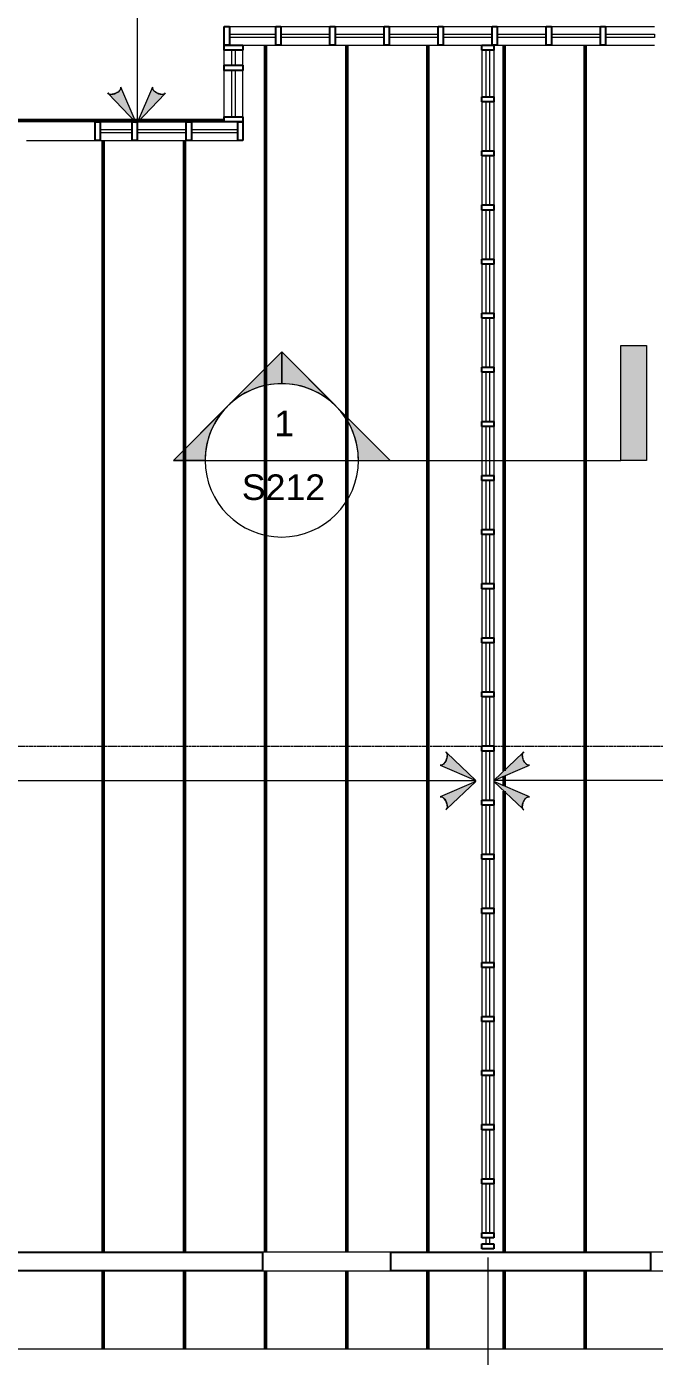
# Model space of a CAD drawing. Header units: inches. Extents: x -4036 to -1914, y 2 to 12338.
# Drawn here: x -3475.2 to -3289.4, y 9986.3 to 10379.5 of the extents above; entities that cross this region are included whole.
import ezdxf

# ---------------------------------------------------------------- set-up
doc = ezdxf.new("R2010")
doc.units = ezdxf.units.IN
doc.header["$MEASUREMENT"] = 0
doc.linetypes.add('Línea de rejilla', pattern=[0.875, 0.5, -0.125, 0.125, -0.125])
for name, color, linetype, lineweight in [('A-DETL-GENF', 92, 'Continuous', 9), ('A-GLAZ-CURT', 52, 'Continuous', 9), ('A-GLAZ-CWMG', 51, 'Continuous', 9), ('A-WALL-IDEN', 211, 'Continuous', 9), ('G-ANNO-SYMB', 111, 'Continuous', 9), ('I-WALL', 2, 'Continuous', 9), ('S-BEAM', 12, 'Continuous', 9), ('S-BEAM-ANLY', 10, 'Continuous', 50), ('S-GRID', 1, 'Continuous', 9)]:
    doc.layers.add(name, color=color, linetype=linetype, lineweight=lineweight)
doc.styles.add('Arial_2', font='arial.ttf', dxfattribs={"height": 7.559055})

# ---------------------------------------------------------------- blocks, each defined once
blk = doc.blocks.new('System Panel - PlyWood-764934-FRAMING PLAN - 2ND FLOOR')
at = {"layer": 'A-GLAZ-CURT', "lineweight": 18}
for p, q in [((-6.88, -0.5), (-6.88, 0.5)), ((-6.88, 0.5), (6.88, 0.5)), ((6.88, 0.5), (6.88, -0.5)), ((6.88, -0.5), (-6.88, -0.5))]:
    blk.add_line(p, q, dxfattribs=at)
blk = doc.blocks.new('Rectangular Mullion - 3 1_2_-735869-FRAMING PLAN - 2ND FLOOR')
at = {"layer": 'A-GLAZ-CWMG', "lineweight": 25}
for p, q in [((0, 1.75), (-1.5, 1.75)), ((-1.5, 1.75), (-1.5, -1.75)), ((0, -1.75), (0, 1.75)), ((-1.5, -1.75), (0, -1.75))]:
    blk.add_line(p, q, dxfattribs=at)
blk = doc.blocks.new('Rectangular Mullion - 3 1_2_-735870-FRAMING PLAN - 2ND FLOOR')
at = {"layer": 'A-GLAZ-CWMG', "lineweight": 25}
for p, q in [((-1.5, 1.75), (0, 1.75)), ((-1.5, -1.75), (-1.5, 1.75)), ((0, 1.75), (0, -1.75)), ((0, -1.75), (-1.5, -1.75))]:
    blk.add_line(p, q, dxfattribs=at)
blk = doc.blocks.new('System Panel - PlyWood-764936-FRAMING PLAN - 2ND FLOOR')
at = {"layer": 'A-GLAZ-CURT', "lineweight": 18}
for p, q in [((-7.25, -0.5), (-7.25, 0.5)), ((-7.25, 0.5), (7.25, 0.5)), ((7.25, 0.5), (7.25, -0.5)), ((7.25, -0.5), (-7.25, -0.5))]:
    blk.add_line(p, q, dxfattribs=at)
blk = doc.blocks.new('System Panel - PlyWood-1273554-FRAMING PLAN - 2ND FLOOR')
at = {"layer": 'A-GLAZ-CURT', "lineweight": 18}
for p, q in [((-0.85, -0.5), (-0.85, 0.5)), ((-0.85, 0.5), (0.85, 0.5)), ((0.85, 0.5), (0.85, -0.5)), ((0.85, -0.5), (-0.85, -0.5))]:
    blk.add_line(p, q, dxfattribs=at)
blk = doc.blocks.new('Rectangular Mullion - 3 1_2_-735840-FRAMING PLAN - 2ND FLOOR')
at = {"layer": 'A-GLAZ-CWMG'}
for p, q in [((-2918.07, 10459.04), (-2918.07, 10472.79)), ((-2914.57, 10459.04), (-2914.57, 10472.79))]:
    blk.add_line(p, q, dxfattribs=at)
blk = doc.blocks.new('Rectangular Mullion - 3 1_2_-735841-FRAMING PLAN - 2ND FLOOR')
at = {"layer": 'A-GLAZ-CWMG'}
for p, q in [((-3206.07, 10485.26), (-3206.07, 10499.76)), ((-3202.57, 10485.26), (-3202.57, 10499.76))]:
    blk.add_line(p, q, dxfattribs=at)
blk = doc.blocks.new('Rectangular Mullion - 3 1_2_-735844-FRAMING PLAN - 2ND FLOOR')
at = {"layer": 'A-GLAZ-CWMG', "lineweight": 25}
for p, q in [((0.75, 1.75), (-0.75, 1.75)), ((-0.75, 1.75), (-0.75, -1.75)), ((0.75, -1.75), (0.75, 1.75)), ((-0.75, -1.75), (0.75, -1.75))]:
    blk.add_line(p, q, dxfattribs=at)
blk = doc.blocks.new('System Panel - PlyWood-1273746-FRAMING PLAN - 2ND FLOOR')
at = {"layer": 'A-GLAZ-CURT', "lineweight": 18}
for p, q in [((-2.25, -0.5), (-2.25, 0.5)), ((-2.25, 0.5), (7.25, 0.5)), ((7.25, 0.5), (7.25, -0.5)), ((7.25, -0.5), (-2.25, -0.5))]:
    blk.add_line(p, q, dxfattribs=at)
blk = doc.blocks.new('Rectangular Mullion - 5 1_2_-V27-FRAMING PLAN - 2ND FLOOR')
at = {"layer": 'A-GLAZ-CWMG'}
for p, q in [((-3426.42, 10351.34), (-3416.67, 10351.34)), ((-3426.42, 10345.84), (-3412.67, 10345.84))]:
    blk.add_line(p, q, dxfattribs=at)
blk = doc.blocks.new('Rectangular Mullion - 5 1_2_-V29-FRAMING PLAN - 2ND FLOOR')
at = {"layer": 'A-GLAZ-CWMG'}
for p, q in [((-3453.42, 10351.34), (-3443.92, 10351.34)), ((-3453.42, 10345.84), (-3443.92, 10345.84))]:
    blk.add_line(p, q, dxfattribs=at)
blk = doc.blocks.new('Rectangular Mullion - 5 1_2_-V30-FRAMING PLAN - 2ND FLOOR')
at = {"layer": 'A-GLAZ-CWMG'}
for p, q in [((-3442.42, 10351.34), (-3442.34, 10351.34)), ((-3442.22, 10351.34), (-3427.92, 10351.34)), ((-3442.42, 10345.84), (-3427.92, 10345.84))]:
    blk.add_line(p, q, dxfattribs=at)
blk = doc.blocks.new('Rectangular Mullion - 5 1_2_-748986-FRAMING PLAN - 2ND FLOOR')
at = {"layer": 'A-GLAZ-CWMG', "lineweight": 25}
for p, q in [((0, 2.75), (-1.5, 2.75)), ((-1.5, 2.75), (-1.5, -2.75)), ((0, -2.75), (0, 2.75)), ((-1.5, -2.75), (0, -2.75))]:
    blk.add_line(p, q, dxfattribs=at)
blk = doc.blocks.new('Rectangular Mullion - 5 1_2_-V31-FRAMING PLAN - 2ND FLOOR')
at = {"layer": 'A-GLAZ-CWMG', "lineweight": 25}
for p, q in [((0.75, 2.75), (-0.75, 2.75)), ((-0.75, 2.75), (-0.75, -2.75)), ((0.75, -2.56), (0.75, 2.75)), ((-0.75, -2.75), (0.18, -2.75)), ((0.31, -2.75), (0.75, -2.75)), ((0.75, -2.75), (0.75, -2.59))]:
    blk.add_line(p, q, dxfattribs=at)
blk = doc.blocks.new('Rectangular Mullion - 5 1_2_-748984-FRAMING PLAN - 2ND FLOOR')
at = {"layer": 'A-GLAZ-CWMG', "lineweight": 25}
for p, q in [((0.75, 2.75), (-0.75, 2.75)), ((-0.75, 2.75), (-0.75, -2.75)), ((0.75, -2.75), (0.75, 2.75)), ((-0.75, -2.75), (0.75, -2.75))]:
    blk.add_line(p, q, dxfattribs=at)
blk = doc.blocks.new('Rectangular Mullion - 5 1_2_-748983-FRAMING PLAN - 2ND FLOOR')
at = {"layer": 'A-GLAZ-CWMG'}
for p, q in [((-2749.17, 11742.74), (-2765.17, 11742.74)), ((-2765.17, 11737.24), (-2749.17, 11737.24))]:
    blk.add_line(p, q, dxfattribs=at)
blk = doc.blocks.new('Rectangular Mullion - 5 1_2_-749713-FRAMING PLAN - 2ND FLOOR')
at = {"layer": 'A-GLAZ-CWMG', "lineweight": 25}
for p, q in [((-1.5, 2.75), (0, 2.75)), ((-1.5, -2.75), (-1.5, 2.75)), ((0, 2.75), (0, -2.75)), ((0, -2.75), (-1.5, -2.75))]:
    blk.add_line(p, q, dxfattribs=at)
blk = doc.blocks.new('System Panel - PlyWood-1273738-FRAMING PLAN - 2ND FLOOR')
at = {"layer": 'A-GLAZ-CURT', "lineweight": 18}
for p, q in [((-2.22, -0.5), (-2.22, 0.5)), ((-2.22, 0.5), (2.22, 0.5)), ((2.22, 0.5), (2.22, -0.5)), ((2.22, -0.5), (-2.22, -0.5))]:
    blk.add_line(p, q, dxfattribs=at)
blk = doc.blocks.new('Rectangular Mullion - 5 1_2_-1273736-FRAMING PLAN - 2ND FLOOR')
at = {"layer": 'A-GLAZ-CWMG'}
for p, q in [((-3416.67, 10368.09), (-3416.67, 10372.54)), ((-3411.17, 10368.09), (-3411.17, 10372.54))]:
    blk.add_line(p, q, dxfattribs=at)
blk = doc.blocks.new('Rectangular Mullion - 5 1_2_-748980-FRAMING PLAN - 2ND FLOOR')
at = {"layer": 'A-GLAZ-CWMG'}
for p, q in [((-2440.01, 11687.94), (-2449.73, 11697.66)), ((-2443.9, 11684.05), (-2453.62, 11693.77))]:
    blk.add_line(p, q, dxfattribs=at)
blk = doc.blocks.new('Rectangular Mullion - 5 1_2_-748987-FRAMING PLAN - 2ND FLOOR')
at = {"layer": 'A-GLAZ-CWMG', "lineweight": 25}
for p, q in [((-1.5, 2.75), (0, 2.75)), ((-1.5, -2.75), (-1.5, 2.75)), ((0, 2.75), (0, -2.75)), ((0, -2.75), (-1.5, -2.75))]:
    blk.add_line(p, q, dxfattribs=at)
blk = doc.blocks.new('Rectangular Mullion - 5 1_2_-V4-FRAMING PLAN - 2ND FLOOR')
at = {"layer": 'A-GLAZ-CWMG'}
for p, q in [((-2715.41, 11724.74), (-2725.16, 11724.74)), ((-2711.41, 11719.24), (-2725.16, 11719.24))]:
    blk.add_line(p, q, dxfattribs=at)
blk = doc.blocks.new('Rectangular Mullion - 5 1_2_-748981-FRAMING PLAN - 2ND FLOOR')
at = {"layer": 'A-GLAZ-CWMG'}
for p, q in [((-2522.7, 11828.21), (-2522.7, 11813.71)), ((-2517.2, 11828.21), (-2517.2, 11813.71))]:
    blk.add_line(p, q, dxfattribs=at)
blk = doc.blocks.new('Rectangular Mullion - 5 1_2_-V32-FRAMING PLAN - 2ND FLOOR')
at = {"layer": 'A-GLAZ-CWMG'}
for p, q in [((-3351.92, 10379.54), (-3337.42, 10379.54)), ((-3351.92, 10374.04), (-3340.47, 10374.04))]:
    blk.add_line(p, q, dxfattribs=at)
blk = doc.blocks.new('TRUSS - 22_-V51-FRAMING PLAN - 2ND FLOOR')
at = {"layer": 'S-BEAM'}
for p, q in [((164.15, 0), (-192.8, 0)), ((192.8, 0), (169.65, 0))]:
    blk.add_line(p, q, dxfattribs=at)
blk = doc.blocks.new('TRUSS - 22_-892348-FRAMING PLAN - 2ND FLOOR')
at = {"layer": 'S-BEAM'}
for p, q in [((150.05, 0), (-178.7, 0)), ((178.7, 0), (155.55, 0))]:
    blk.add_line(p, q, dxfattribs=at)
blk = doc.blocks.new('TRUSS - 22_-V70-FRAMING PLAN - 2ND FLOOR')
at = {"layer": 'S-BEAM'}
for p, q in [((21.79, 0), (-192.8, 0)), ((26.25, 0), (23.36, 0)), ((164.15, 0), (27.81, 0)), ((192.8, 0), (169.65, 0))]:
    blk.add_line(p, q, dxfattribs=at)
blk = doc.blocks.new('Rectangular Mullion - 5 1_2_-V101-FRAMING PLAN - 2ND FLOOR')
at = {"layer": 'A-GLAZ-CWMG'}
for p, q in [((-3454.92, 10351.34), (-3459.17, 10351.34)), ((-3459.17, 10345.84), (-3454.92, 10345.84))]:
    blk.add_line(p, q, dxfattribs=at)
blk = doc.blocks.new('TRUSSES - TRUSSES-V115-FRAMING PLAN - 2ND FLOOR')
at = {"layer": 'A-DETL-GENF'}
h = blk.add_hatch(color=256, dxfattribs=at)
h.paths.add_polyline_path([(-90.45, 8.4), (-99.05, 0.23), (-88.69, 4.79), (-88.9, 4.81), (-89.13, 4.9), (-89.36, 5.06), (-89.82, 5.53), (-90.21, 6.17), (-90.48, 6.89), (-90.6, 7.59), (-90.54, 8.17)], flags=0)
h.paths.add_polyline_path([(-99.05, 0), (-90.45, -8.17), (-90.54, -7.95), (-90.59, -7.68), (-90.56, -7.02), (-90.36, -6.3), (-90.03, -5.61), (-89.6, -5.04), (-89.13, -4.68), (-88.9, -4.59), (-88.69, -4.56), (-88.5, -4.6), (-96.3, -1.2)], flags=0)
h = blk.add_hatch(color=256, dxfattribs=at)
h.paths.add_polyline_path([(90.45, 8.4), (90.54, 8.17), (90.59, 7.9), (90.56, 7.25), (90.36, 6.53), (90.03, 5.84), (89.6, 5.27), (89.13, 4.9), (88.9, 4.81), (88.69, 4.79), (88.5, 4.83), (99.05, 0.23), (95.27, 3.82)], flags=0)
h.paths.add_polyline_path([(99.05, 0), (88.69, -4.56), (88.9, -4.59), (89.13, -4.68), (89.36, -4.83), (89.82, -5.31), (90.21, -5.95), (90.48, -6.66), (90.6, -7.36), (90.54, -7.95), (90.45, -8.17), (95.27, -3.59)], flags=0)
for p, q in [((0, 14.61), (-12.61, 7.43)), ((0, 14.61), (12.85, 7.43)), ((-90.45, 8.4), (-99.05, 0.23)), ((-90.45, 8.4), (-90.17, 8.66)), ((90.45, 8.4), (90.17, 8.66)), ((99.05, 0.23), (90.45, 8.4)), ((-99.05, 0.23), (-88.5, 4.83)), ((-12.61, 7.43), (-12.61, -7.43)), ((12.85, -7.43), (12.85, 7.43)), ((12.85, 7.43), (12.85, -7.43)), ((88.5, 4.83), (99.05, 0.23)), ((-99.05, 0), (-90.45, -8.17)), ((-88.5, -4.6), (-99.05, 0)), ((-12.61, 0), (-99.05, 0)), ((12.85, 0), (99.05, 0)), ((99.05, 0), (88.5, -4.6)), ((90.45, -8.17), (99.05, 0)), ((0, -14.56), (-12.61, -7.43)), ((0, -14.56), (12.85, -7.43)), ((-90.45, -8.17), (-90.17, -8.43)), ((90.45, -8.17), (90.17, -8.43))]:
    blk.add_line(p, q, dxfattribs=at)
for centre, major_axis, start_param, end_param in [((-89.34, 6.74), (-0.84, 1.91), 0.527907, 1.031328), ((-89.34, 6.74), (-0.84, 1.91), 0, 0.515859), ((89.34, 6.74), (0.84, 1.91), 5.767326, 6.283185), ((89.34, 6.74), (0.84, 1.91), 5.251857, 5.755279), ((-89.34, 6.74), (-0.84, 1.91), 1.058732, 1.553534), ((-89.34, 6.74), (-0.84, 1.91), 1.586991, 2.08013), ((-89.34, 6.74), (-0.84, 1.91), 2.111632, 2.609761), ((-89.34, 6.74), (-0.84, 1.91), 2.630892, 3.141593), ((89.34, 6.74), (0.84, 1.91), 3.141593, 3.652293), ((89.34, 6.74), (0.84, 1.91), 3.673425, 4.171554), ((89.34, 6.74), (0.84, 1.91), 4.203055, 4.696194), ((89.34, 6.74), (0.84, 1.91), 4.729651, 5.224453), ((-89.34, -6.52), (0.84, 1.91), 2.110265, 2.613686), ((-89.34, -6.52), (0.84, 1.91), 1.588058, 2.082861), ((-89.34, -6.52), (0.84, 1.91), 1.061463, 1.554602), ((-89.34, -6.52), (0.84, 1.91), 0.531832, 1.029961), ((-89.34, -6.52), (0.84, 1.91), 0, 0.5107), ((89.34, -6.52), (-0.84, 1.91), 5.772485, 6.283185), ((89.34, -6.52), (-0.84, 1.91), 5.253224, 5.751353), ((89.34, -6.52), (-0.84, 1.91), 4.728584, 5.221723), ((89.34, -6.52), (-0.84, 1.91), 4.200325, 4.695127), ((89.34, -6.52), (-0.84, 1.91), 3.669499, 4.172921), ((-89.34, -6.52), (0.84, 1.91), 2.625734, 3.141593), ((89.34, -6.52), (-0.84, 1.91), 3.141593, 3.657452)]:
    blk.add_ellipse(centre, major_axis=major_axis, ratio=0.493649, start_param=start_param, end_param=end_param, dxfattribs=at)
for points, knots in [([(-88.5, 4.83), (-88.56, 4.81), (-88.69, 4.78), (-88.9, 4.8), (-89.13, 4.89), (-89.44, 5.1), (-89.83, 5.5), (-90.23, 6.16), (-90.53, 6.96), (-90.63, 7.64), (-90.57, 8.12), (-90.5, 8.31), (-90.45, 8.4)], [0, 0, 0, 0, 0.066667, 0.133333, 0.2, 0.266667, 0.4, 0.533333, 0.666667, 0.833333, 0.916667, 1, 1, 1, 1]), ([(90.45, 8.4), (90.49, 8.33), (90.55, 8.18), (90.61, 7.82), (90.59, 7.26), (90.39, 6.52), (90.06, 5.84), (89.66, 5.3), (89.24, 4.94), (88.91, 4.79), (88.66, 4.78), (88.56, 4.81), (88.5, 4.83)], [0, 0, 0, 0, 0.066667, 0.133333, 0.266667, 0.4, 0.533333, 0.65, 0.766667, 0.883333, 0.941667, 1, 1, 1, 1]), ([(-90.45, -8.17), (-90.49, -8.1), (-90.55, -7.96), (-90.61, -7.59), (-90.59, -7.03), (-90.39, -6.3), (-90.06, -5.62), (-89.66, -5.08), (-89.24, -4.71), (-88.91, -4.57), (-88.66, -4.55), (-88.56, -4.58), (-88.5, -4.6)], [0, 0, 0, 0, 0.066667, 0.133333, 0.266667, 0.4, 0.533333, 0.65, 0.766667, 0.883333, 0.941667, 1, 1, 1, 1]), ([(88.5, -4.6), (88.56, -4.58), (88.69, -4.55), (88.9, -4.57), (89.13, -4.67), (89.44, -4.87), (89.83, -5.28), (90.23, -5.93), (90.53, -6.73), (90.63, -7.41), (90.57, -7.9), (90.5, -8.09), (90.45, -8.17)], [0, 0, 0, 0, 0.066667, 0.133333, 0.2, 0.266667, 0.4, 0.533333, 0.666667, 0.833333, 0.916667, 1, 1, 1, 1])]:
    blk.add_open_spline(points, degree=3, knots=knots, dxfattribs=at)
blk = doc.blocks.new('TRUSSES - TRUSSES-1430591-FRAMING PLAN - 2ND FLOOR')
at = {"layer": 'A-DETL-GENF'}
h = blk.add_hatch(color=256, dxfattribs=at)
h.paths.add_polyline_path([(-246.52, 8.4), (-255.12, 0.23), (-244.76, 4.79), (-244.97, 4.81), (-245.2, 4.9), (-245.43, 5.06), (-245.89, 5.53), (-246.28, 6.17), (-246.55, 6.89), (-246.67, 7.59), (-246.61, 8.17)], flags=0)
h.paths.add_polyline_path([(-255.12, 0), (-246.52, -8.17), (-246.61, -7.95), (-246.66, -7.68), (-246.63, -7.02), (-246.43, -6.3), (-246.09, -5.61), (-245.66, -5.04), (-245.2, -4.68), (-244.97, -4.59), (-244.76, -4.56), (-244.57, -4.6), (-253.44, -0.73)], flags=0)
for p, q in [((-246.52, 8.4), (-255.12, 0.23)), ((-246.52, 8.4), (-246.24, 8.66)), ((-255.12, 0.23), (-244.57, 4.83)), ((-255.12, 0), (-246.52, -8.17)), ((-244.57, -4.6), (-255.12, 0)), ((-12.61, 0), (-255.12, 0)), ((-246.52, -8.17), (-246.24, -8.43))]:
    blk.add_line(p, q, dxfattribs=at)
for centre, major_axis, start_param, end_param in [((-245.41, 6.74), (-0.84, 1.91), 0.527907, 1.031328), ((-245.41, 6.74), (-0.84, 1.91), 0, 0.515859), ((-245.41, 6.74), (-0.84, 1.91), 1.058732, 1.553534), ((-245.41, 6.74), (-0.84, 1.91), 1.586991, 2.08013), ((-245.41, 6.74), (-0.84, 1.91), 2.111632, 2.609761), ((-245.41, 6.74), (-0.84, 1.91), 2.630892, 3.141593), ((-245.41, -6.52), (0.84, 1.91), 2.110265, 2.613686), ((-245.41, -6.52), (0.84, 1.91), 1.588058, 2.082861), ((-245.41, -6.52), (0.84, 1.91), 1.061463, 1.554602), ((-245.41, -6.52), (0.84, 1.91), 0.531832, 1.029961), ((-245.41, -6.52), (0.84, 1.91), 0, 0.5107), ((-245.41, -6.52), (0.84, 1.91), 2.625734, 3.141593)]:
    blk.add_ellipse(centre, major_axis=major_axis, ratio=0.493649, start_param=start_param, end_param=end_param, dxfattribs=at)
for points, knots in [([(-244.57, 4.83), (-244.63, 4.81), (-244.76, 4.78), (-244.97, 4.8), (-245.2, 4.89), (-245.51, 5.1), (-245.9, 5.5), (-246.3, 6.16), (-246.6, 6.96), (-246.69, 7.64), (-246.64, 8.12), (-246.56, 8.31), (-246.52, 8.4)], [0, 0, 0, 0, 0.066667, 0.133333, 0.2, 0.266667, 0.4, 0.533333, 0.666667, 0.833333, 0.916667, 1, 1, 1, 1]), ([(-246.52, -8.17), (-246.56, -8.1), (-246.62, -7.96), (-246.68, -7.59), (-246.66, -7.03), (-246.46, -6.3), (-246.12, -5.62), (-245.73, -5.08), (-245.31, -4.71), (-244.98, -4.57), (-244.73, -4.55), (-244.62, -4.58), (-244.57, -4.6)], [0, 0, 0, 0, 0.066667, 0.133333, 0.266667, 0.4, 0.533333, 0.65, 0.766667, 0.883333, 0.941667, 1, 1, 1, 1])]:
    blk.add_open_spline(points, degree=3, knots=knots, dxfattribs=at)
blk = doc.blocks.new('TRUSSES - TRUSSES-1144902-FRAMING PLAN - 2ND FLOOR')
at = {"layer": 'A-DETL-GENF'}
h = blk.add_hatch(color=256, dxfattribs=at)
h.paths.add_polyline_path([(-593.75, 0), (-585.15, -8.17), (-585.24, -7.95), (-585.29, -7.68), (-585.26, -7.02), (-585.06, -6.3), (-584.73, -5.61), (-584.3, -5.04), (-583.83, -4.68), (-583.6, -4.59), (-583.39, -4.56), (-583.2, -4.6), (-586.36, -3.22)], flags=0)
h.paths.add_polyline_path([(-593.75, 0.23), (-583.39, 4.79), (-583.6, 4.81), (-583.83, 4.9), (-584.06, 5.06), (-584.52, 5.53), (-584.91, 6.17), (-585.18, 6.89), (-585.3, 7.59), (-585.24, 8.17), (-585.15, 8.4), (-586.36, 7.24)], flags=0)
for p, q in [((-585.15, 8.4), (-593.75, 0.23)), ((-585.15, 8.4), (-584.87, 8.66)), ((-593.75, 0.23), (-583.2, 4.83)), ((-12.61, 0), (-593.75, 0)), ((-593.75, 0), (-585.15, -8.17)), ((-583.2, -4.6), (-593.75, 0)), ((-585.15, -8.17), (-584.87, -8.43))]:
    blk.add_line(p, q, dxfattribs=at)
for centre, major_axis, start_param, end_param in [((-584.04, 6.74), (-0.84, 1.91), 0.527907, 1.031328), ((-584.04, 6.74), (-0.84, 1.91), 0, 0.515859), ((-584.04, 6.74), (-0.84, 1.91), 1.058732, 1.553534), ((-584.04, 6.74), (-0.84, 1.91), 1.586991, 2.08013), ((-584.04, 6.74), (-0.84, 1.91), 2.111632, 2.609761), ((-584.04, 6.74), (-0.84, 1.91), 2.630892, 3.141593), ((-584.04, -6.52), (0.84, 1.91), 2.110265, 2.613686), ((-584.04, -6.52), (0.84, 1.91), 1.588058, 2.082861), ((-584.04, -6.52), (0.84, 1.91), 1.061463, 1.554602), ((-584.04, -6.52), (0.84, 1.91), 0.531832, 1.029961), ((-584.04, -6.52), (0.84, 1.91), 0, 0.5107), ((-584.04, -6.52), (0.84, 1.91), 2.625734, 3.141593)]:
    blk.add_ellipse(centre, major_axis=major_axis, ratio=0.493649, start_param=start_param, end_param=end_param, dxfattribs=at)
for points, knots in [([(-583.2, 4.83), (-583.26, 4.81), (-583.39, 4.78), (-583.6, 4.8), (-583.83, 4.89), (-584.14, 5.1), (-584.53, 5.5), (-584.93, 6.16), (-585.23, 6.96), (-585.33, 7.64), (-585.27, 8.12), (-585.2, 8.31), (-585.15, 8.4)], [0, 0, 0, 0, 0.066667, 0.133333, 0.2, 0.266667, 0.4, 0.533333, 0.666667, 0.833333, 0.916667, 1, 1, 1, 1]), ([(-585.15, -8.17), (-585.19, -8.1), (-585.25, -7.96), (-585.31, -7.59), (-585.29, -7.03), (-585.09, -6.3), (-584.76, -5.62), (-584.36, -5.08), (-583.94, -4.71), (-583.61, -4.57), (-583.36, -4.55), (-583.26, -4.58), (-583.2, -4.6)], [0, 0, 0, 0, 0.066667, 0.133333, 0.266667, 0.4, 0.533333, 0.65, 0.766667, 0.883333, 0.941667, 1, 1, 1, 1])]:
    blk.add_open_spline(points, degree=3, knots=knots, dxfattribs=at)
blk = doc.blocks.new('Vista de diseño - Extremo final de sección - Rellenado-14997-FRAMING PLAN - 2ND FLOOR')
at = {"layer": 'G-ANNO-SYMB'}
blk.add_hatch(color=256, dxfattribs=at).paths.add_polyline_path([(0, 0.3543), (0, 0), (-0.0787, 0), (-0.0787, 0.3543)], flags=0)
for p, q in [((0, 0.3543), (-0.0787, 0.3543)), ((-0.0787, 0.3543), (-0.0787, 0)), ((0, 0), (0, 0.3543)), ((-0.0787, 0), (0, 0))]:
    blk.add_line(p, q, dxfattribs=at)
blk = doc.blocks.new('Vista de diseño - Extremo inicial de sección - Rellenado-1561-FRAMING PLAN - 2ND FLOOR')
at = {"layer": 'G-ANNO-SYMB'}
h = blk.add_hatch(color=256, dxfattribs=at)
edge = h.paths.add_edge_path(flags=0)
edge.add_line((-0.2362, 0.3341), (-0.2362, 0.2362))
edge.add_arc((-0.2362, 0), 0.2362, 90, 135)
edge.add_line((-0.4033, 0.167), (-0.2362, 0.3341))
h = blk.add_hatch(color=256, dxfattribs=at)
edge = h.paths.add_edge_path(flags=0)
edge.add_line((-0.2362, 0.3341), (-0.0692, 0.167))
edge.add_arc((-0.2362, 0), 0.2362, 45, 90)
edge.add_line((-0.2362, 0.2362), (-0.2362, 0.3341))
h = blk.add_hatch(color=256, dxfattribs=at)
edge = h.paths.add_edge_path(flags=0)
edge.add_line((-0.5703, 0), (-0.4033, 0.167))
edge.add_arc((-0.2362, 0), 0.2362, 135, 180)
edge.add_line((-0.4724, 0), (-0.5703, 0))
h = blk.add_hatch(color=256, dxfattribs=at)
edge = h.paths.add_edge_path(flags=0)
edge.add_line((0.0978, 0), (0, 0))
edge.add_arc((-0.2362, 0), 0.2362, 360, 405)
edge.add_line((-0.0692, 0.167), (0.0978, 0))
for p, q in [((-0.2362, 0.3341), (-0.5703, 0)), ((-0.2362, 0.3341), (-0.4033, 0.167)), ((-0.2362, 0.3341), (0.0978, 0)), ((-0.2362, 0.2362), (-0.2362, 0.3341)), ((-0.2362, 0.3341), (-0.2362, 0.2362)), ((-0.0692, 0.167), (-0.2362, 0.3341)), ((-0.4033, 0.167), (-0.5703, 0)), ((0.0978, 0), (-0.0692, 0.167)), ((-0.5703, 0), (-0.4724, 0)), ((0, 0), (0.0978, 0)), ((-0.4724, 0), (-0.5703, 0)), ((0, 0), (0.0978, 0))]:
    blk.add_line(p, q, dxfattribs=at)
for start, end in [(360, 180), (90, 135), (45, 90), (135, 180), (360, 45), (180, 360)]:
    blk.add_arc((-0.2362, 0), 0.2362, start, end, dxfattribs=at)

msp = doc.modelspace()

# ---------------------------------------------------------------- linework, layer by layer
at = {"layer": 'A-WALL-IDEN'}
msp.add_line((-3338.72, 10015.46), (-3338.72, 9935.95), dxfattribs=at)
at = {"layer": 'G-ANNO-SYMB'}
for p, q in [((-3422.36, 10251.26), (-3377, 10251.26)), ((-3377, 10251.26), (-3299.36, 10251.26))]:
    msp.add_line(p, q, dxfattribs=at)
at = {"layer": 'I-WALL', "lineweight": 25}
for p, q in [((-3559.71, 10017.09), (-3405.42, 10017.09)), ((-3405.42, 10017.09), (-3405.42, 10011.59)), ((-3367.4, 10011.59), (-3367.4, 10017.09)), ((-3367.4, 10017.09), (-3290.54, 10017.09)), ((-3290.54, 10017.09), (-3290.54, 10011.59)), ((-3405.42, 10011.59), (-3559.71, 10011.59)), ((-3290.54, 10011.59), (-3367.4, 10011.59))]:
    msp.add_line(p, q, dxfattribs=at)
at = {"layer": 'I-WALL'}
for p, q in [((-3367.4, 10017.09), (-3405.42, 10017.09)), ((-3252.51, 10017.09), (-3290.54, 10017.09)), ((-3405.42, 10011.59), (-3367.4, 10011.59)), ((-3290.54, 10011.59), (-3252.51, 10011.59)), ((-2644.92, 9988.44), (-3852.47, 9988.44))]:
    msp.add_line(p, q, dxfattribs=at)
at = {"layer": 'S-BEAM-ANLY', "color": 7}
for p, q in [((-3404.47, 10374.04), (-3404.47, 10344.04)), ((-3380.47, 10374.04), (-3380.47, 10344.04)), ((-3356.47, 10374.04), (-3356.47, 10344.04)), ((-3333.92, 10374.04), (-3333.92, 10344.04)), ((-3309.92, 10374.04), (-3309.92, 10344.04)), ((-3478.55, 10351.79), (-3443.43, 10351.79)), ((-3443.06, 10351.79), (-3442.15, 10351.79)), ((-3441.78, 10351.79), (-3437.3, 10351.79)), ((-3437.3, 10351.79), (-3416.67, 10351.79)), ((-3452.47, 10345.84), (-3452.47, 10315.84)), ((-3428.47, 10345.84), (-3428.47, 10315.84)), ((-3404.47, 10344.04), (-3404.47, 10018.44)), ((-3380.47, 10344.04), (-3380.47, 10018.44)), ((-3356.47, 10344.04), (-3356.47, 10018.44)), ((-3333.92, 10344.04), (-3333.92, 10159.45)), ((-3309.92, 10344.04), (-3309.92, 10018.44)), ((-3452.47, 10315.84), (-3452.47, 10018.44)), ((-3428.47, 10315.84), (-3428.47, 10018.44)), ((-3333.92, 10157.88), (-3333.92, 10154.99)), ((-3333.92, 10153.43), (-3333.92, 10018.44)), ((-3452.47, 10018.44), (-3452.47, 10017.09)), ((-3428.47, 10018.44), (-3428.47, 10017.09)), ((-3404.47, 10018.44), (-3404.47, 10017.09)), ((-3380.47, 10018.44), (-3380.47, 10017.09)), ((-3356.47, 10018.44), (-3356.47, 10017.09)), ((-3333.92, 10018.44), (-3333.92, 10017.09)), ((-3309.92, 10018.44), (-3309.92, 10017.09)), ((-3452.47, 10011.59), (-3452.47, 9988.44)), ((-3428.47, 10011.59), (-3428.47, 9988.44)), ((-3404.47, 10011.59), (-3404.47, 9988.44)), ((-3380.47, 10011.59), (-3380.47, 9988.44)), ((-3356.47, 10011.59), (-3356.47, 9988.44)), ((-3333.92, 10011.59), (-3333.92, 9988.44)), ((-3309.92, 10011.59), (-3309.92, 9988.44))]:
    msp.add_line(p, q, dxfattribs=at)
at = {"layer": 'S-GRID', "linetype": 'Línea de rejilla'}
msp.add_line((-1959.43, 10166.6), (-3987.13, 10166.6), dxfattribs=at)

# ---------------------------------------------------------------- block references
at = {"layer": 'A-DETL-GENF'}
for name, p, rotation in [('TRUSSES - TRUSSES-1144902-FRAMING PLAN - 2ND FLOOR', (-3442.49, 10944.79), 89.99999999999895), ('TRUSSES - TRUSSES-1430591-FRAMING PLAN - 2ND FLOOR', (-3597.36, 10156.55), 180), ('TRUSSES - TRUSSES-V115-FRAMING PLAN - 2ND FLOOR', (-3237.92, 10156.55), 180)]:
    msp.add_blockref(name, p, dxfattribs=dict(at, rotation=rotation))
at = {"layer": 'A-GLAZ-CURT'}
for name, p in [('System Panel - PlyWood-764934-FRAMING PLAN - 2ND FLOOR', (-3408.3, 10376.79)), ('System Panel - PlyWood-764936-FRAMING PLAN - 2ND FLOOR', (-3392.67, 10376.79)), ('System Panel - PlyWood-764936-FRAMING PLAN - 2ND FLOOR', (-3376.67, 10376.79)), ('System Panel - PlyWood-764936-FRAMING PLAN - 2ND FLOOR', (-3360.67, 10376.79)), ('System Panel - PlyWood-764936-FRAMING PLAN - 2ND FLOOR', (-3344.67, 10376.79)), ('System Panel - PlyWood-764936-FRAMING PLAN - 2ND FLOOR', (-3328.67, 10376.79)), ('System Panel - PlyWood-764936-FRAMING PLAN - 2ND FLOOR', (-3312.67, 10376.79)), ('System Panel - PlyWood-764936-FRAMING PLAN - 2ND FLOOR', (-3296.67, 10376.79)), ('System Panel - PlyWood-1273746-FRAMING PLAN - 2ND FLOOR', (-3451.17, 10348.59)), ('System Panel - PlyWood-764936-FRAMING PLAN - 2ND FLOOR', (-3435.17, 10348.59)), ('System Panel - PlyWood-764934-FRAMING PLAN - 2ND FLOOR', (-3419.55, 10348.59))]:
    msp.add_blockref(name, p, dxfattribs=at)
for name, p, rotation in [('System Panel - PlyWood-1273738-FRAMING PLAN - 2ND FLOOR', (-3413.92, 10370.31), 90), ('System Panel - PlyWood-764934-FRAMING PLAN - 2ND FLOOR', (-3338.72, 10365.66), 269.9999999999984), ('System Panel - PlyWood-764934-FRAMING PLAN - 2ND FLOOR', (-3413.92, 10359.71), 90), ('System Panel - PlyWood-764936-FRAMING PLAN - 2ND FLOOR', (-3338.72, 10350.04), 269.9999999999984), ('System Panel - PlyWood-764936-FRAMING PLAN - 2ND FLOOR', (-3338.72, 10334.04), 269.9999999999984), ('System Panel - PlyWood-764936-FRAMING PLAN - 2ND FLOOR', (-3338.72, 10318.04), 269.9999999999984), ('System Panel - PlyWood-764936-FRAMING PLAN - 2ND FLOOR', (-3338.72, 10302.04), 269.9999999999984), ('System Panel - PlyWood-764936-FRAMING PLAN - 2ND FLOOR', (-3338.72, 10286.04), 269.9999999999984), ('System Panel - PlyWood-764936-FRAMING PLAN - 2ND FLOOR', (-3338.72, 10270.04), 269.9999999999984), ('System Panel - PlyWood-764936-FRAMING PLAN - 2ND FLOOR', (-3338.72, 10254.04), 269.9999999999984), ('System Panel - PlyWood-764936-FRAMING PLAN - 2ND FLOOR', (-3338.72, 10238.04), 269.9999999999984), ('System Panel - PlyWood-764936-FRAMING PLAN - 2ND FLOOR', (-3338.72, 10222.04), 269.9999999999984), ('System Panel - PlyWood-764936-FRAMING PLAN - 2ND FLOOR', (-3338.72, 10206.04), 269.9999999999984), ('System Panel - PlyWood-764936-FRAMING PLAN - 2ND FLOOR', (-3338.72, 10190.04), 269.9999999999984), ('System Panel - PlyWood-764936-FRAMING PLAN - 2ND FLOOR', (-3338.72, 10174.04), 269.9999999999984), ('System Panel - PlyWood-764936-FRAMING PLAN - 2ND FLOOR', (-3338.72, 10158.04), 269.9999999999984), ('System Panel - PlyWood-764936-FRAMING PLAN - 2ND FLOOR', (-3338.72, 10142.04), 269.9999999999984), ('System Panel - PlyWood-764936-FRAMING PLAN - 2ND FLOOR', (-3338.72, 10126.04), 269.9999999999984), ('System Panel - PlyWood-764936-FRAMING PLAN - 2ND FLOOR', (-3338.72, 10110.04), 269.9999999999984), ('System Panel - PlyWood-764936-FRAMING PLAN - 2ND FLOOR', (-3338.72, 10094.04), 269.9999999999984), ('System Panel - PlyWood-764936-FRAMING PLAN - 2ND FLOOR', (-3338.72, 10078.04), 269.9999999999984), ('System Panel - PlyWood-764936-FRAMING PLAN - 2ND FLOOR', (-3338.72, 10062.04), 269.9999999999984), ('System Panel - PlyWood-764936-FRAMING PLAN - 2ND FLOOR', (-3338.72, 10046.04), 269.9999999999984), ('System Panel - PlyWood-764936-FRAMING PLAN - 2ND FLOOR', (-3338.72, 10030.04), 269.9999999999984), ('System Panel - PlyWood-1273554-FRAMING PLAN - 2ND FLOOR', (-3338.72, 10020.44), 269.9999999999984)]:
    msp.add_blockref(name, p, dxfattribs=dict(at, rotation=rotation))
at = {"layer": 'A-GLAZ-CWMG'}
for name, p, rotation in [('Rectangular Mullion - 5 1_2_-748987-FRAMING PLAN - 2ND FLOOR', (-3416.67, 10376.79), 180), ('Rectangular Mullion - 5 1_2_-V4-FRAMING PLAN - 2ND FLOOR', (-6126.58, 22098.78), 180), ('Rectangular Mullion - 5 1_2_-748981-FRAMING PLAN - 2ND FLOOR', (8428.29, 12896.74), 90), ('Rectangular Mullion - 5 1_2_-748981-FRAMING PLAN - 2ND FLOOR', (8444.29, 12896.74), 90), ('Rectangular Mullion - 5 1_2_-748981-FRAMING PLAN - 2ND FLOOR', (8460.29, 12896.74), 90), ('Rectangular Mullion - 5 1_2_-748981-FRAMING PLAN - 2ND FLOOR', (8492.29, 12896.74), 90), ('Rectangular Mullion - 5 1_2_-748981-FRAMING PLAN - 2ND FLOOR', (8508.29, 12896.74), 89.99999999999511), ('Rectangular Mullion - 5 1_2_-748981-FRAMING PLAN - 2ND FLOOR', (8524.29, 12896.74), 90), ('Rectangular Mullion - 3 1_2_-735870-FRAMING PLAN - 2ND FLOOR', (-3338.72, 10374.04), 89.9999999999984), ('Rectangular Mullion - 3 1_2_-735840-FRAMING PLAN - 2ND FLOOR', (-6255.05, 20831.58), 180), ('Rectangular Mullion - 5 1_2_-748980-FRAMING PLAN - 2ND FLOOR', (-9950.45, 362.87), 315), ('Rectangular Mullion - 3 1_2_-735841-FRAMING PLAN - 2ND FLOOR', (-6543.05, 20842.55), 180), ('Rectangular Mullion - 5 1_2_-748983-FRAMING PLAN - 2ND FLOOR', (-6224.35, 22088.58), 180), ('Rectangular Mullion - 5 1_2_-749713-FRAMING PLAN - 2ND FLOOR', (-3454.92, 10348.59), 180), ('Rectangular Mullion - 5 1_2_-748987-FRAMING PLAN - 2ND FLOOR', (-3413.92, 10351.34), 270), ('Rectangular Mullion - 3 1_2_-735841-FRAMING PLAN - 2ND FLOOR', (-6543.05, 20826.55), 180), ('Rectangular Mullion - 3 1_2_-735841-FRAMING PLAN - 2ND FLOOR', (-6543.05, 20810.55), 180), ('Rectangular Mullion - 3 1_2_-735841-FRAMING PLAN - 2ND FLOOR', (-6543.05, 20794.55), 180), ('Rectangular Mullion - 3 1_2_-735841-FRAMING PLAN - 2ND FLOOR', (-6543.05, 20778.55), 180), ('Rectangular Mullion - 3 1_2_-735841-FRAMING PLAN - 2ND FLOOR', (-6543.05, 20762.55), 180), ('Rectangular Mullion - 3 1_2_-735841-FRAMING PLAN - 2ND FLOOR', (-6543.05, 20746.55), 180), ('Rectangular Mullion - 3 1_2_-735841-FRAMING PLAN - 2ND FLOOR', (-6543.05, 20730.55), 180), ('Rectangular Mullion - 3 1_2_-735841-FRAMING PLAN - 2ND FLOOR', (-6543.05, 20714.55), 180), ('Rectangular Mullion - 3 1_2_-735841-FRAMING PLAN - 2ND FLOOR', (-6543.05, 20698.55), 180), ('Rectangular Mullion - 3 1_2_-735841-FRAMING PLAN - 2ND FLOOR', (-6543.05, 20682.55), 180), ('Rectangular Mullion - 3 1_2_-735841-FRAMING PLAN - 2ND FLOOR', (-6543.05, 20666.55), 180), ('Rectangular Mullion - 3 1_2_-735841-FRAMING PLAN - 2ND FLOOR', (-6543.05, 20650.55), 180), ('Rectangular Mullion - 3 1_2_-735841-FRAMING PLAN - 2ND FLOOR', (-6543.05, 20634.55), 180), ('Rectangular Mullion - 3 1_2_-735841-FRAMING PLAN - 2ND FLOOR', (-6543.05, 20618.55), 180), ('Rectangular Mullion - 3 1_2_-735841-FRAMING PLAN - 2ND FLOOR', (-6543.05, 20602.55), 180), ('Rectangular Mullion - 3 1_2_-735841-FRAMING PLAN - 2ND FLOOR', (-6543.05, 20586.55), 180), ('Rectangular Mullion - 3 1_2_-735841-FRAMING PLAN - 2ND FLOOR', (-6543.05, 20570.55), 180), ('Rectangular Mullion - 3 1_2_-735841-FRAMING PLAN - 2ND FLOOR', (-6543.05, 20554.55), 180), ('Rectangular Mullion - 3 1_2_-735841-FRAMING PLAN - 2ND FLOOR', (-6543.05, 20538.55), 180), ('Rectangular Mullion - 3 1_2_-735841-FRAMING PLAN - 2ND FLOOR', (-6543.05, 20522.55), 180)]:
    msp.add_blockref(name, p, dxfattribs=dict(at, rotation=rotation))
at = {"layer": 'A-GLAZ-CWMG', "extrusion": (0, 0, -1)}
for name, p, rotation in [('Rectangular Mullion - 5 1_2_-748984-FRAMING PLAN - 2ND FLOOR', (3400.67, 10376.79), 180), ('Rectangular Mullion - 5 1_2_-748984-FRAMING PLAN - 2ND FLOOR', (3384.67, 10376.79), 180), ('Rectangular Mullion - 5 1_2_-748984-FRAMING PLAN - 2ND FLOOR', (3368.67, 10376.79), 180), ('Rectangular Mullion - 5 1_2_-748984-FRAMING PLAN - 2ND FLOOR', (3352.67, 10376.79), 180), ('Rectangular Mullion - 5 1_2_-748984-FRAMING PLAN - 2ND FLOOR', (3336.67, 10376.79), 180), ('Rectangular Mullion - 5 1_2_-748984-FRAMING PLAN - 2ND FLOOR', (3320.67, 10376.79), 180), ('Rectangular Mullion - 5 1_2_-748984-FRAMING PLAN - 2ND FLOOR', (3304.67, 10376.79), 180), ('Rectangular Mullion - 5 1_2_-748986-FRAMING PLAN - 2ND FLOOR', (3413.92, 10374.04), 90), ('Rectangular Mullion - 5 1_2_-748984-FRAMING PLAN - 2ND FLOOR', (3413.92, 10367.34), 90), ('Rectangular Mullion - 3 1_2_-735844-FRAMING PLAN - 2ND FLOOR', (3338.72, 10358.04), 270.0000000000016), ('Rectangular Mullion - 5 1_2_-V31-FRAMING PLAN - 2ND FLOOR', (3443.17, 10348.59), 180), ('Rectangular Mullion - 5 1_2_-748984-FRAMING PLAN - 2ND FLOOR', (3427.17, 10348.59), 180), ('Rectangular Mullion - 5 1_2_-748986-FRAMING PLAN - 2ND FLOOR', (3411.17, 10348.59), 180), ('Rectangular Mullion - 3 1_2_-735844-FRAMING PLAN - 2ND FLOOR', (3338.72, 10342.04), 270.0000000000016), ('Rectangular Mullion - 3 1_2_-735844-FRAMING PLAN - 2ND FLOOR', (3338.72, 10326.04), 270.0000000000016), ('Rectangular Mullion - 3 1_2_-735844-FRAMING PLAN - 2ND FLOOR', (3338.72, 10310.04), 270.0000000000016), ('Rectangular Mullion - 3 1_2_-735844-FRAMING PLAN - 2ND FLOOR', (3338.72, 10294.04), 270.0000000000016), ('Rectangular Mullion - 3 1_2_-735844-FRAMING PLAN - 2ND FLOOR', (3338.72, 10278.04), 270.0000000000016), ('Rectangular Mullion - 3 1_2_-735844-FRAMING PLAN - 2ND FLOOR', (3338.72, 10262.04), 270.0000000000016), ('Rectangular Mullion - 3 1_2_-735844-FRAMING PLAN - 2ND FLOOR', (3338.72, 10246.04), 270.0000000000016), ('Rectangular Mullion - 3 1_2_-735844-FRAMING PLAN - 2ND FLOOR', (3338.72, 10230.04), 270.0000000000016), ('Rectangular Mullion - 3 1_2_-735844-FRAMING PLAN - 2ND FLOOR', (3338.72, 10214.04), 270.0000000000016), ('Rectangular Mullion - 3 1_2_-735844-FRAMING PLAN - 2ND FLOOR', (3338.72, 10198.04), 270.0000000000016), ('Rectangular Mullion - 3 1_2_-735844-FRAMING PLAN - 2ND FLOOR', (3338.72, 10182.04), 270.0000000000016), ('Rectangular Mullion - 3 1_2_-735844-FRAMING PLAN - 2ND FLOOR', (3338.72, 10166.04), 270.0000000000016), ('Rectangular Mullion - 3 1_2_-735844-FRAMING PLAN - 2ND FLOOR', (3338.72, 10150.04), 270.0000000000016), ('Rectangular Mullion - 3 1_2_-735844-FRAMING PLAN - 2ND FLOOR', (3338.72, 10134.04), 270.0000000000016), ('Rectangular Mullion - 3 1_2_-735844-FRAMING PLAN - 2ND FLOOR', (3338.72, 10118.04), 270.0000000000016), ('Rectangular Mullion - 3 1_2_-735844-FRAMING PLAN - 2ND FLOOR', (3338.72, 10102.04), 270.0000000000016), ('Rectangular Mullion - 3 1_2_-735844-FRAMING PLAN - 2ND FLOOR', (3338.72, 10086.04), 270.0000000000016), ('Rectangular Mullion - 3 1_2_-735844-FRAMING PLAN - 2ND FLOOR', (3338.72, 10070.04), 270.0000000000016), ('Rectangular Mullion - 3 1_2_-735844-FRAMING PLAN - 2ND FLOOR', (3338.72, 10054.04), 270.0000000000016), ('Rectangular Mullion - 3 1_2_-735844-FRAMING PLAN - 2ND FLOOR', (3338.72, 10038.04), 270.0000000000016), ('Rectangular Mullion - 3 1_2_-735844-FRAMING PLAN - 2ND FLOOR', (3338.72, 10022.04), 270.0000000000016), ('Rectangular Mullion - 3 1_2_-735869-FRAMING PLAN - 2ND FLOOR', (3338.72, 10018.09), 270.0000000000016)]:
    msp.add_blockref(name, p, dxfattribs=dict(at, rotation=rotation))
at = {"layer": 'A-GLAZ-CWMG'}
for name in ['Rectangular Mullion - 5 1_2_-V32-FRAMING PLAN - 2ND FLOOR', 'Rectangular Mullion - 5 1_2_-1273736-FRAMING PLAN - 2ND FLOOR', 'Rectangular Mullion - 5 1_2_-V101-FRAMING PLAN - 2ND FLOOR', 'Rectangular Mullion - 5 1_2_-V29-FRAMING PLAN - 2ND FLOOR', 'Rectangular Mullion - 5 1_2_-V30-FRAMING PLAN - 2ND FLOOR', 'Rectangular Mullion - 5 1_2_-V27-FRAMING PLAN - 2ND FLOOR']:
    msp.add_blockref(name, (0, 0), dxfattribs=at)
at = {"layer": 'G-ANNO-SYMB', "extrusion": (0, 0, -1), "xscale": 95.99999999999994, "yscale": 95.99999999999994, "zscale": 95.99999999999994}
msp.add_blockref('Vista de diseño - Extremo final de sección - Rellenado-14997-FRAMING PLAN - 2ND FLOOR', (3299.36, 10251.26), dxfattribs=at)
at = {"layer": 'G-ANNO-SYMB', "xscale": 95.99999999999994, "yscale": 95.99999999999994, "zscale": 95.99999999999994}
msp.add_blockref('Vista de diseño - Extremo inicial de sección - Rellenado-1561-FRAMING PLAN - 2ND FLOOR', (-3377, 10251.26), dxfattribs=at)
at = {"layer": 'S-BEAM'}
for name, p, rotation in [('TRUSS - 22_-V51-FRAMING PLAN - 2ND FLOOR', (-3404.47, 10181.24), 270.0000000000005), ('TRUSS - 22_-V51-FRAMING PLAN - 2ND FLOOR', (-3380.47, 10181.24), 270.0000000000005), ('TRUSS - 22_-V51-FRAMING PLAN - 2ND FLOOR', (-3356.47, 10181.24), 270.0000000000005), ('TRUSS - 22_-V70-FRAMING PLAN - 2ND FLOOR', (-3333.92, 10181.24), 270.0000000000004), ('TRUSS - 22_-V51-FRAMING PLAN - 2ND FLOOR', (-3309.92, 10181.24), 270.0000000000004), ('TRUSS - 22_-892348-FRAMING PLAN - 2ND FLOOR', (-3452.47, 10167.14), 270.0000000000004), ('TRUSS - 22_-892348-FRAMING PLAN - 2ND FLOOR', (-3428.47, 10167.14), 270.0000000000004)]:
    msp.add_blockref(name, p, dxfattribs=dict(at, rotation=rotation))

# ---------------------------------------------------------------- texts
at = {"layer": 'G-ANNO-SYMB', "attachment_point": 1, "style": 'Arial_2'}
for s, insert, char_height, width in [('1', (-3401.86, 10265.95), 7.56, 7.272), ('S212', (-3411.5, 10247.1), 7.559, 30.603)]:
    msp.add_mtext(s, dxfattribs=dict(at, insert=insert, char_height=char_height, width=width))

doc.saveas('drawing.dxf')
